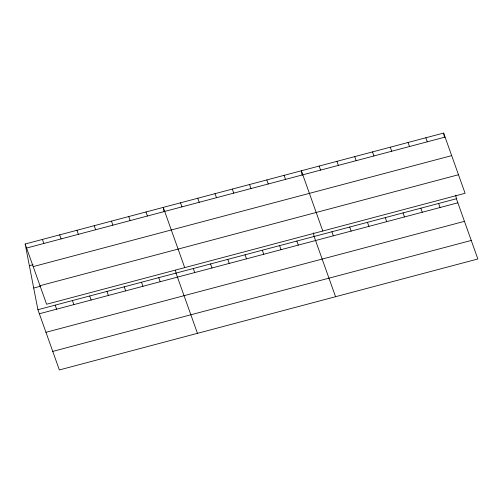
<?xml version="1.0" encoding="UTF-8"?>
<svg xmlns="http://www.w3.org/2000/svg" width="503" height="503" viewBox="0 0 503 503"><rect width="100%" height="100%" fill="white"/><g stroke="black" fill="none" stroke-linecap="round" stroke-linejoin="round"><path stroke-width="0.75" d="M25.15 244.012L443.64 133.05L465.086 193.284L46.597 304.246L25.15 244.012L37.914 309.716L59.36 369.95L477.85 258.988L456.403 198.754L455.699 195.145M26.59 248.054L445.08 137.093M29.363 265.691L33.116 264.697M33.192 266.596L451.681 155.634M39.995 285.698L458.485 174.742M33.701 288.03L40.454 286.245M37.914 309.716L456.403 198.754M39.353 313.759L457.843 202.803M45.955 332.307L464.445 221.345M52.758 351.408L471.248 240.447M425.852 137.765L427.292 141.808M438.616 203.47L440.056 207.519M408.071 142.481L409.511 146.524M420.829 208.185L422.269 212.235M390.284 147.197L391.724 151.24M403.041 212.907L404.481 216.95M372.497 151.912L373.936 155.955M385.26 217.623L386.7 221.666M354.709 156.628L356.149 160.671M367.473 222.339L368.913 226.381M336.928 161.344L338.368 165.386M349.686 227.054L351.125 231.097M319.141 166.059L320.581 170.102M331.898 231.77L333.338 235.813M322.8 231.009L301.354 170.775L302.196 175.113M335.564 296.72L314.117 236.485L313.413 232.87M284.094 175.352L285.534 179.395M296.852 241.063L298.292 245.106M266.829 179.929L268.269 183.972M279.586 245.64L281.032 249.683M249.563 184.507L251.003 188.55M262.327 250.217L263.767 254.26M232.304 189.084L233.744 193.127M245.062 254.795L246.501 258.838M215.039 193.661L216.479 197.704M227.802 259.372L229.242 263.415M197.78 198.239L199.219 202.281M210.537 263.943L211.977 267.992M180.514 202.816L181.954 206.859M193.278 268.52L194.718 272.569M184.702 267.627L163.255 207.393L164.091 211.732M197.459 333.332L176.012 273.098L175.453 270.212M145.989 211.97L147.429 216.013M158.747 277.675L160.193 281.724M128.724 216.548L130.164 220.591M141.488 282.252L142.927 286.301M111.465 221.125L112.905 225.168M124.222 286.829L125.662 290.879M94.199 225.702L95.639 229.745M106.963 291.407L108.403 295.456M76.94 230.28L78.38 234.323M89.697 295.984L91.137 300.033M59.675 234.857L61.115 238.9M72.438 300.561L73.878 304.611M42.415 239.434L43.855 243.477M55.173 305.139L56.613 309.188M443.64 133.05L444.482 137.388"/></g></svg>
